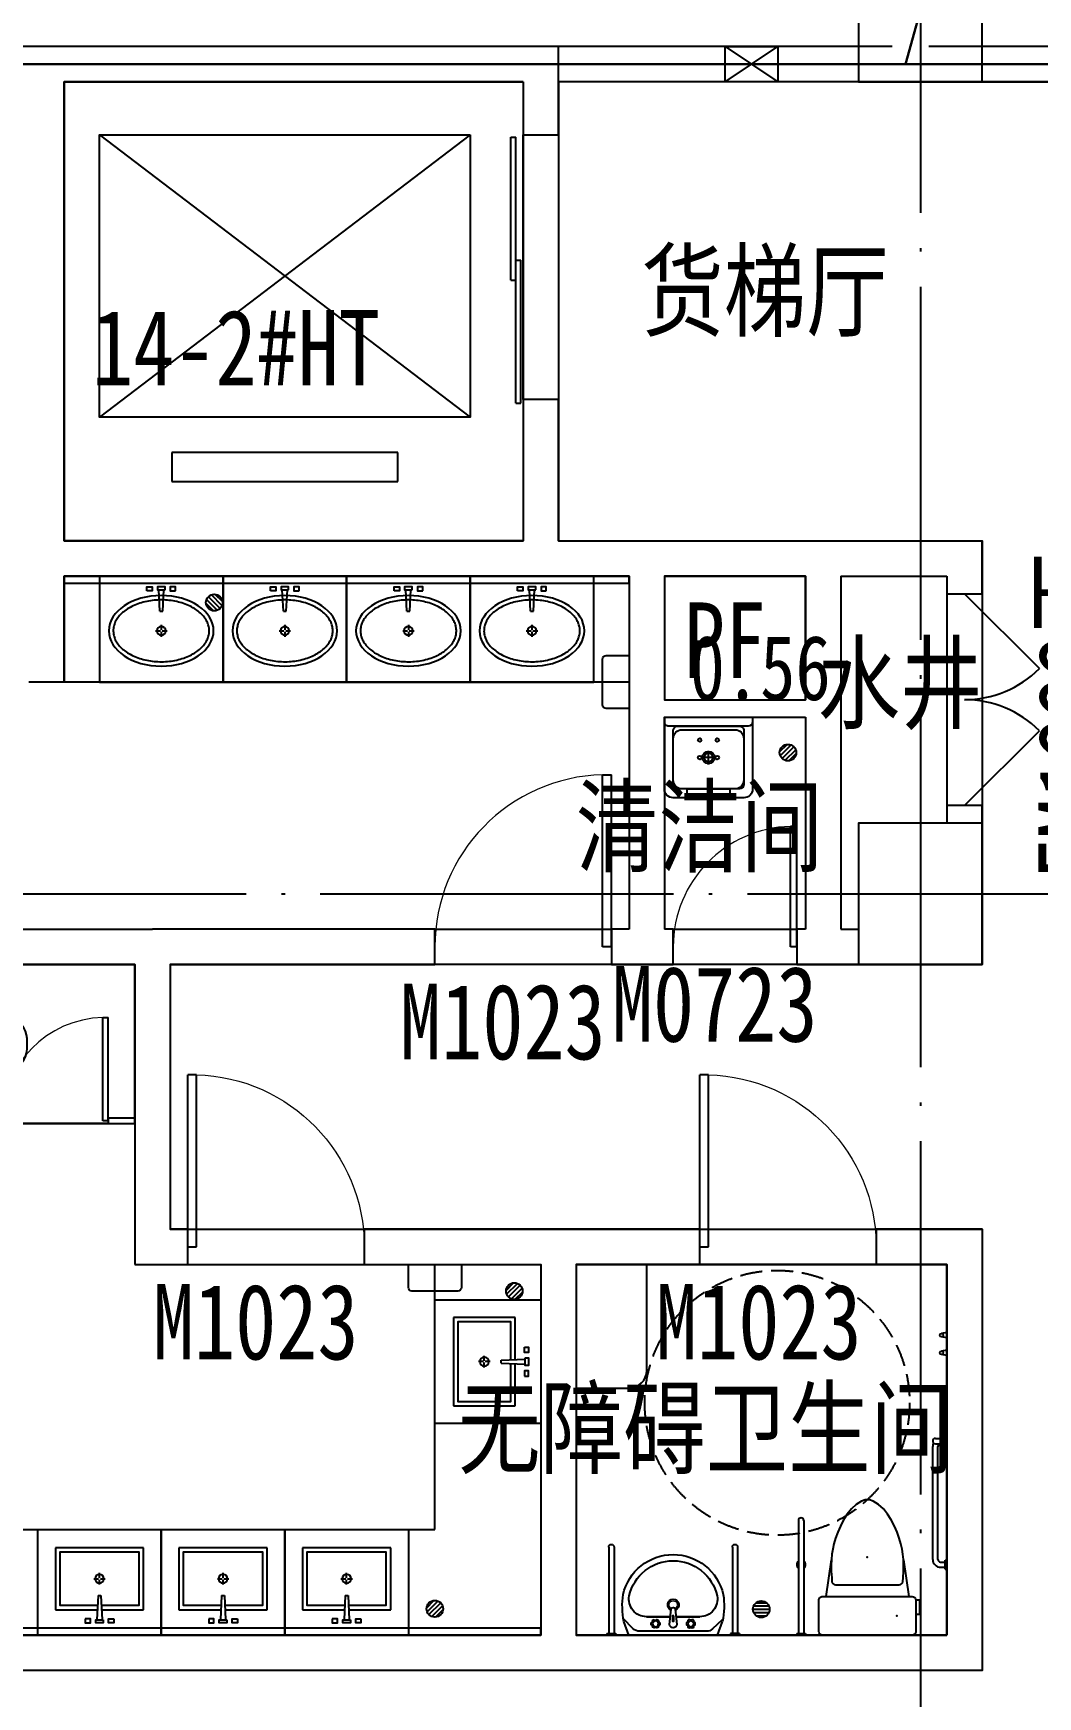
# Model space of a CAD drawing. Extents: x -233336 to 840473, y -28113 to 330904.
# Drawn here: x 789358 to 795048, y 9543 to 18966 of the extents above; entities that cross this region are included whole.
import ezdxf
from ezdxf.xclip import XClip

# ---------------------------------------------------------------- set-up
doc = ezdxf.new("R2010")
doc.units = 0
doc.header["$LTSCALE"] = 1000
doc.header["$XCLIPFRAME"] = 2
doc.linetypes.add('104-14# 核心筒$0$DASH', pattern=[0.35, 0.25, -0.1])
doc.linetypes.add('104-14# 核心筒$0$DOTE', pattern=[2.4200000000000004, 2, -0.2, 0.02, -0.2])
doc.layers.get('0').update_dxf_attribs({"linetype": 'CONTINUOUS'})
doc.layers.get('Defpoints').update_dxf_attribs({"linetype": 'CONTINUOUS'})
for name, color, linetype in [('104-14# 核心筒$0$02-TEXT_标注', 9, 'CONTINUOUS'), ('104-14# 核心筒$0$02-TEXT_门窗', 9, 'CONTINUOUS'), ('104-14# 核心筒$0$A-C_门', 8, 'CONTINUOUS'), ('104-14# 核心筒$0$A-E_电梯', 8, 'CONTINUOUS'), ('104-14# 核心筒$0$A-I_卫-洁具', 8, 'CONTINUOUS'), ('104-14# 核心筒$0$A-I_卫-隔断', 8, 'CONTINUOUS'), ('104-14# 核心筒$0$A-TECH_水', 3, 'CONTINUOUS'), ('104-14# 核心筒$0$A-TECH_结构', 8, 'CONTINUOUS'), ('104-14# 核心筒$0$A_AXIS-轴线', 8, '104-14# 核心筒$0$DOTE'), ('104-14# 核心筒$0$A_STR-砌块墙', 7, 'CONTINUOUS'), ('104-14# 核心筒$0$A_STR-砼柱', 8, 'CONTINUOUS'), ('104-14# 核心筒$0$DOOR_FIRE', 8, 'CONTINUOUS'), ('104-14# 核心筒$0$DOOR_FIRE_TEXT', 7, 'CONTINUOUS'), ('X-104 14#平面$0$02-TEXT_标注', 9, 'CONTINUOUS'), ('X-104 14#平面$0$A-TECH_电气', 8, 'CONTINUOUS'), ('X-104 14#平面$0$A_STR-砌块墙', 7, 'CONTINUOUS')]:
    doc.layers.add(name, color=color, linetype=linetype)
doc.layers.add('104-14# 核心筒$0$04-不打印_辅助线', color=8, linetype='CONTINUOUS', plot=False)
doc.layers.add('X-104 14#平面$0$000套内', color=8, linetype='CONTINUOUS', lineweight=30)
doc.styles.add('104-14# 核心筒$0$_TCH_SPACE', font='STXIHEI.TTF', dxfattribs={"width": 0.8, "height": 5})
doc.styles.add('104-14# 核心筒$0$_TCH_WINDOW', font='STXIHEI.TTF', dxfattribs={"width": 0.8, "height": 3.5})
doc.styles.add('104-14# 核心筒$0$Standard', font='STXIHEI.TTF', dxfattribs={"width": 0.8})
doc.styles.add('X-104 14#平面$0$Standard', font='STXIHEI.TTF', dxfattribs={"width": 0.8})

# ---------------------------------------------------------------- blocks, each defined once
blk = doc.blocks.new('104-14# 核心筒$0$shshj')
for p, q in [((0, 0), (0, 15)), ((0, 15), (30, 10)), ((0, 0), (0, -15)), ((0, -15), (30, -10))]:
    blk.add_line(p, q)
blk.add_circle((30, 0), 10)
blk = doc.blocks.new('104-14# 核心筒$0$jhat')
for p, q in [((-395, -250.0000000000582), (-395, 249.9999999999418)), ((-395, 249.9999999999418), (-44.99999999994179, 249.9999999999418)), ((-44.99999999994179, 249.9999999999418), (-44.99999999994179, 11.73657725605881)), ((-219.9999999999418, 32.25599999987753), (-219.9999999999418, 5.03999999986263)), ((-124.8214514199644, 8.000000000058208), (11.68149024352897, 14.3899337601033)), ((-124.8214514199644, 7.999999999941792), (-124.8214514199644, -8.000000000058208)), ((11.68149024352897, 14.3899337601033), (11.68149024352897, -14.3899337601033)), ((-225.0399999999208, -1.164153218269348e-10), (-253.7679999999236, -1.164153218269348e-10)), ((-219.9999999999418, -5.040000000095461), (-219.9999999999418, -32.76000000012573)), ((-186.7359999999171, -1.164153218269348e-10), (-214.9599999999045, -1.164153218269348e-10)), ((-124.8214514199644, -8.000000000058208), (11.68149024352897, -14.3899337601033)), ((-44.99999999994179, -12.38077738613356), (-44.99999999994179, -250.0000000000582)), ((-44.99999999994179, -250.0000000000582), (-395, -250.0000000000582))]:
    blk.add_line(p, q)
at = {"color": 8}
blk.add_lwpolyline([(-69.99999999994179, -11.06304409715813), (-69.99999999994179, -225.0000000000582), (-370, -225.0000000000582), (-370, 224.9999999999418), (-69.99999999994179, 224.9999999999418), (-69.99999999994179, 10.56628493819153)], dxfattribs=at)
at = {"ltscale": 1000, "const_width": 0.8399999999999999}
blk.add_lwpolyline([(-219.5799999999581, 0.1399999998975545, 0.9999999999999999), (-220.4199999999255, 0.1399999998975545, 0.9999999999999999)], format="xyb", close=True, dxfattribs=at)
for points in [[(7.191454842337407, 81.35012003820157), (30, 81.35012003820157), (30, 51.35012003820157), (7.191454842337407, 51.35012003820157)], [(11.68149024352897, -21.35012003820157), (30, -21.35012003820157), (30, 21.35012003820157), (11.68149024352897, 21.35012003820157)], [(7.191454842337407, -81.35012003820157), (30, -81.35012003820157), (30, -51.35012003820157), (7.191454842337407, -51.35012003820157)]]:
    blk.add_lwpolyline(points, close=True)
blk.add_circle((-219.9999999999418, -1.164153218269348e-10), 25.2)
at = {"layer": '104-14# 核心筒$0$04-不打印_辅助线'}
blk.add_lwpolyline([(100.0000000001164, -350), (100.0000000000582, 350), (-499.9999999999418, 350), (-499.9999999998836, -350)], close=True, dxfattribs=at)
blk = doc.blocks.new('104-14# 核心筒$0$wrert')
for p, q in [((300.0000000001164, 200.0000000001637), (1900.000000000116, 2300.000000000164)), ((300.0000000001164, 2300.000000000164), (1900.000000000116, 200.0000000001637)), ((2265.000000000116, 1890.120000000174), (2100.000000000175, 1890.120000000174)), ((2100.000000000175, 1890.120000000174), (2100.000000000175, 609.8800000001538)), ((2265.000000000116, 609.8800000001538), (2265.000000000116, 1890.120000000174)), ((2100.000000000175, 609.8800000001538), (2265.000000000116, 609.8800000001538))]:
    blk.add_line(p, q)
for points in [[(1.164153218269348e-10, 2600.000000000278), (2600.000000000175, 2600.000000000278), (2600.000000000175, -3.819877747446299e-11), (1.164153218269348e-10, -3.819877747446299e-11)], [(300.0000000001164, 2300.000000000164), (1900.000000000116, 2300.000000000164), (1900.000000000116, 200.0000000001637), (300.0000000001164, 200.0000000001637), (300.0000000001164, 2300.000000000164)]]:
    blk.add_lwpolyline(points, close=True)
blk = doc.blocks.new('104-14# 核心筒$0$hgfd')
at = {"color": 8}
for p, q in [((-38.49999971458601, 228.000000048185), (38.50000028541399, 227.9999999518077)), ((3.335953806526959e-07, 266.5000000000036), (2.372253220528364e-07, 189.5000000000036))]:
    blk.add_line(p, q, dxfattribs=at)
for points in [[(250, -3.504792402964085e-07), (-249.9999999999927, 3.504792402964085e-07), (-249.9999994917889, 406.0000003504792, -0.4142135623732199), (-199.9999994292011, 456.0000002878987), (-119.9999994292084, 456.0000001877597), (-119.9999994166865, 466.000000187767), (120.0000005833208, 465.9999998122548), (120.0000005708062, 455.9999998122548), (200.000000570777, 455.9999997121158, -0.414213562372991), (250.0000005081893, 405.9999996495353)], [(175.000000062566, 49.99999974339516), (-174.9999999374049, 50.00000025659756, -0.4142135623730927), (-199.9999999061183, 75.00000028789145), (-199.9999995230974, 381.0000002878987, -0.414213562373095), (-174.9999994917962, 406.0000002565976), (175.0000005082111, 405.9999997434024, -0.4142135623731322), (200.0000004769245, 380.9999997121085), (200.0000000938744, 74.99999971210127, -0.4142135623730573)], [(250, -3.504792402964085e-07), (-249.9999999999927, 3.504792402964085e-07), (-249.9999999686988, 25.00000035048652, -0.4142135623730971), (-224.9999999373977, 50.00000031918535), (225.0000000625878, 49.99999968082193, -0.4142135623730932), (250.0000000313012, 24.99999964952804)]]:
    blk.add_lwpolyline(points, format="xyb", close=True)
blk.add_lwpolyline([(120.0000005708062, 455.9999998122548), (200.000000570777, 455.9999997121158, -0.414213562373095), (250.0000005081893, 405.9999996495353), (250, -3.504792402964085e-07), (-249.9999999999927, 3.504792402964085e-07), (-249.9999994917889, 406.0000003504792, -0.4142135623730929), (-199.9999994292011, 456.0000002878987), (-119.9999994292084, 456.0000001877597)], format="xyb")
blk.add_lwpolyline([(150.0000000876389, 69.99999977469633), (-149.9999999123756, 70.00000022531094, -0.4142135623730976), (-199.9999998497879, 120.0000002878915), (-199.9999995543913, 356.0000002878842, -0.414213562373095), (-149.9999994918035, 406.0000002253037), (150.0000005081965, 405.9999997746963, -0.414213562373095), (200.0000004456087, 355.9999997121085), (200.0000001502194, 119.9999997121231, -0.4142135623731096)], format="xyb", close=True, dxfattribs=at)
blk.add_lwpolyline([(120.0000005082184, 405.9999998122476), (-119.9999994917889, 406.0000001877524), (-119.9999994166865, 466.000000187767), (120.0000005833208, 465.9999998122548)], close=True)
for centre, radius in [((-49.99999971457146, 228.0000000625914), 10), ((2.854139893315732e-07, 228.0000000000036), 35), ((50.00000028542127, 227.9999999374159), 10), ((-49.99999983975431, 128.0000000625841), 10), ((50.00000016025297, 127.9999999374159), 10)]:
    blk.add_circle(centre, radius)
blk.add_circle((2.854139893315732e-07, 228.0000000000036), 25, dxfattribs=at)
blk = doc.blocks.new('104-14# 核心筒$0$meae')
for p, q in [((-215.039999999979, 0), (-243.7679999999818, 0)), ((-210, 5.039999999979045), (-210, 32.76000000000931)), ((-176.7359999999753, 0), (-204.9599999999627, 0)), ((-99.54815868195146, 8), (21.68149024352897, 14.3899337600451)), ((-99.54815868195146, -7.999999999941792), (-99.54815868195146, 8)), ((21.68149024352897, -14.3899337601033), (21.68149024352897, 14.3899337600451)), ((-210, -32.25599999999395), (-210, -5.039999999979045)), ((-99.54815868195146, -8.000000000058208), (21.68149024352897, -14.3899337601033))]:
    blk.add_line(p, q)
at = {"const_width": 0.8399999999999999}
blk.add_lwpolyline([(-209.5800000000163, -0.1400000000139698, -0.9999999999999999), (-210.4199999999837, -0.1400000000139698, -0.9999999999999999)], format="xyb", close=True, dxfattribs=at)
for points in [[(17.19145484233741, 81.35012003820157), (40, 81.35012003820157), (39.99999999994179, 51.35012003820157), (17.1914548422792, 51.35012003820157)], [(21.68149024352897, 21.35012003820157), (40, 21.35012003820157), (40, -21.35012003820157), (21.68149024352897, -21.35012003820157)], [(17.19145484233741, -81.35012003820157), (40, -81.35012003820157), (39.99999999994179, -51.35012003820157), (17.1914548422792, -51.35012003820157)]]:
    blk.add_lwpolyline(points, close=True)
blk.add_circle((-210, 0), 25.2)
blk.add_ellipse((-210, 0), major_axis=(0, -296.8388870928175), ratio=0.6737661697857759)
at = {"color": 8}
blk.add_open_spline([(-210, -271.838887092832), (-201.6286662275088, -271.838887092832), (-193.2556980797672, -270.8834744876949), (-176.5567826171755, -267.0318226981908), (-168.2292954665609, -264.1331208487391), (-151.7464247078751, -256.3412992825033), (-143.592075161112, -251.4461166422116), (-127.6688291439204, -239.6628589069005), (-119.9016611408442, -232.7743547918508), (-105.0053654383519, -217.100718463771), (-97.87740360945463, -208.3160983382841), (-84.50442564953119, -189.0367220979533), (-78.25994529254967, -178.5426552897552), (-66.86596525227651, -156.1005802754662), (-61.71665413689334, -144.1531549534993), (-52.68240508378949, -119.1104159536771), (-48.79751711455174, -106.0155586157343), (-42.41598126577446, -79.01830609660828), (-39.91934085072717, -65.11628590768669), (-36.39207964838715, -36.86706837144447), (-35.3614577781409, -22.5202054088586), (-34.79793056182098, 6.244822261855006), (-35.26502483320655, 20.66266644134885), (-37.68259151588427, 49.19399507466005), (-39.63306519814068, 63.30715293157846), (-44.95700291811954, 90.86129060061648), (-48.33046480413759, 104.3019146881416), (-56.39392556494568, 130.1611448710319), (-61.0838973345235, 142.5793309712317), (-71.62818411248736, 166.0733063118532), (-77.48238030000357, 177.1485642623738), (-90.15903716551838, 197.6798496269621), (-96.98112566315103, 207.1352148510632), (-111.3602107425686, 224.2113378457143), (-118.9163064261083, 231.8314545630128), (-134.510733252624, 245.1036245926516), (-142.547481424408, 250.7556368449004), (-158.868371842138, 260.0530890176306), (-167.1509793659789, 263.6999722997425), (-183.7976203592261, 269.0257272459567), (-192.162095878215, 270.7072330619558), (-208.8995512870024, 272.153067119536), (-217.2755150526064, 271.9185741905239), (-234.0031495776493, 269.526916392555), (-242.3573442720808, 267.3679324407713), (-258.9526960913208, 261.0731867576833), (-267.1936322519905, 256.9349128940958), (-283.3781850557425, 246.65468100406), (-291.3201072766096, 240.5117016318836), (-306.6623222918133, 226.2813428560039), (-314.0611830068519, 218.1942343084957), (-328.0653621423407, 200.2301868745126), (-334.6699371464783, 190.353927289194), (-346.859358667396, 169.044026111078), (-352.4439172392595, 157.6110181525), (-362.4072642970132, 133.476927122334), (-366.7859668953461, 120.7763437553076), (-374.1964356524404, 94.43610308453208), (-377.2281845823745, 80.79684587812517), (-381.8495765395346, 52.93462008907227), (-383.4392193020904, 38.71199739631265), (-385.1273327118251, 10.0537408667733), (-385.225804392132, -4.381569712015335), (-383.9285565786413, -33.08909023553133), (-382.5328362500295, -47.36097819061251), (-378.2902226594742, -75.36972922243876), (-375.4433290168527, -89.10625087702647), (-368.3874579074909, -115.6863969620317), (-364.1784936326439, -128.529630749661), (-354.5335200406262, -152.9902308470919), (-349.097582319926, -164.6071133053629), (-337.1786070214584, -186.3198765731067), (-330.6958189697471, -196.415140855941), (-316.9037533847149, -214.843760280055), (-309.5951420506462, -223.1764269854757), (-294.4000191528467, -237.9131964488188), (-286.5148495539906, -244.3169298697612), (-270.41386736813, -255.1213227973203), (-262.1997869724291, -259.5227866767091), (-245.6385630253353, -266.3373192788567), (-237.2919559226721, -268.7527736420161), (-222.6272707111784, -271.2949484957498), (-216.3134306632564, -271.838887092832), (-210, -271.838887092832)], degree=3, knots=[0, 0, 0, 0, 0.1541728099079682, 0.1541728099079682, 0.3083456198159364, 0.3083456198159364, 0.4625184297239047, 0.4625184297239047, 0.6166912396318729, 0.6166912396318729, 0.7708640495398411, 0.7708640495398411, 0.9250368594478093, 0.9250368594478093, 1.079209669355778, 1.079209669355778, 1.233382479263746, 1.233382479263746, 1.387555289171714, 1.387555289171714, 1.541728099079682, 1.541728099079682, 1.69590090898765, 1.69590090898765, 1.850073718895619, 1.850073718895619, 2.004246528803587, 2.004246528803587, 2.158419338711555, 2.158419338711555, 2.312592148619523, 2.312592148619523, 2.466764958527492, 2.466764958527492, 2.62093776843546, 2.62093776843546, 2.775110578343428, 2.775110578343428, 2.929283388251396, 2.929283388251396, 3.083456198159364, 3.083456198159364, 3.237629008067333, 3.237629008067333, 3.391801817975301, 3.391801817975301, 3.545974627883269, 3.545974627883269, 3.700147437791237, 3.700147437791237, 3.854320247699206, 3.854320247699206, 4.008493057607174, 4.008493057607174, 4.162665867515142, 4.162665867515142, 4.31683867742311, 4.31683867742311, 4.471011487331078, 4.471011487331078, 4.625184297239047, 4.625184297239047, 4.779357107147015, 4.779357107147015, 4.933529917054983, 4.933529917054983, 5.087702726962951, 5.087702726962951, 5.24187553687092, 5.24187553687092, 5.396048346778888, 5.396048346778888, 5.550221156686856, 5.550221156686856, 5.704393966594824, 5.704393966594824, 5.858566776502792, 5.858566776502792, 6.012739586410761, 6.012739586410761, 6.166912396318729, 6.166912396318729, 6.283185307179586, 6.283185307179586, 6.283185307179586, 6.283185307179586], dxfattribs=at)
at = {"layer": '104-14# 核心筒$0$04-不打印_辅助线'}
blk.add_lwpolyline([(-499.9999999998836, -349.9999999999418), (-499.9999999998836, 350.0000000000582), (100.0000000001164, 350.0000000000582), (100.0000000001164, -349.9999999999418)], close=True, dxfattribs=at)
blk = doc.blocks.new('104-14# 核心筒$0$$lvtry$00000200')
at = {"color": 0}
for p, q in [((-109.7834388052506, -40.0000000100008, 1e-08), (-109.7834388052433, -469.6564289897615, 1e-08)), ((99.78343880524335, -30.0000000100008, 1e-08), (-99.78343880524335, -30.0000000100008, 1e-08)), ((109.7834388052361, -469.6564289897615, 1e-08), (109.7834388052361, -40.0000000100008, 1e-08))]:
    blk.add_line(p, q, dxfattribs=at)
at = {"color": 0, "elevation": 1e-08}
blk.add_lwpolyline([(99.78343880524335, -1.000080374069512e-08), (-99.78343880524335, -1.000080374069512e-08, 0.4142135623730951), (-139.7834388052433, -40.0000000100008), (-139.7834388052433, -479.6564289897615, 0.4142135623730951), (-29.78343880524335, -589.6564289897615), (29.78343880523607, -589.6564289897615, 0.4142135623730903), (139.7834388052361, -479.6564289897633), (139.7834388052361, -40.0000000100008, 0.4142135623730951)], format="xyb", close=True, dxfattribs=at)
blk.add_lwpolyline([(139.7834388052361, -469.6564289897615), (-139.7834388052433, -469.6564289897615)], dxfattribs=at)
at = {"color": 0}
blk.add_circle((0, -358.6146012114659, 1e-08), 20, dxfattribs=at)
for centre, start, end in [((-99.78343880525063, -40.0000000100008, 1e-08), 90, 180), ((99.78343880523607, -40.0000000100008, 1e-08), 0, 90)]:
    blk.add_arc(centre, 10, start, end, dxfattribs=at)
for p in [(0, 0), (0, -358.6146012114659, 1e-08)]:
    blk.add_point(p, dxfattribs=at)
blk = doc.blocks.new('104-14# 核心筒$0$hgfasg')
at = {"layer": '104-14# 核心筒$0$04-不打印_辅助线'}
blk.add_lwpolyline([(-450, 1400), (450, 1400), (450, 0), (-450, 0)], close=True, dxfattribs=at)
at = {"yscale": -1}
blk.add_blockref('104-14# 核心筒$0$$lvtry$00000200', (0, 200), dxfattribs=at)
blk = doc.blocks.new('104-14# 核心筒$0$残疾人洗脸盆')
for p, q in [((-250.3694947081385, 5.963374860584736e-08), (-279.821335846791, -78.53824297699612)), ((-250.3694947081385, 5.963374860584736e-08), (250.3694947082549, 5.957554094493389e-08)), ((250.3694947082549, 5.957554094493389e-08), (279.8213358469075, -78.53824297708343)), ((-375.000000089407, -10.00000286102295), (-375.0000003278255, -9.775161743164062e-06)), ((-375.000000089407, -10.00000286102295), (-324.999999910593, -10.00000077486038)), ((-364.9999721944332, -500.0007357597351), (-365.0000001490116, -10.00000250339508)), ((-334.9999723136425, -500.0016629695892), (-334.9999997913837, -10.00000125169754)), ((-324.999999910593, -10.00000077486038), (-325.0000004470348, -7.748603820800781e-07)), ((-226.6628508922877, -37.45166452028207), (-282.5865114113549, -94.23949161371274)), ((188.9289029218489, -22.53490066135419), (-191.0374871486565, -22.53490066129598)), ((223.1441430889536, -36.07509621451027), (281.1944581537973, -90.55167670789524)), ((324.9999999107094, -10.00000077486038), (325.0000004471513, -7.748603820800781e-07)), ((375.0000000895234, -10.00000286102295), (324.9999999107094, -10.00000077486038)), ((334.9999723137589, -500.0016629695892), (334.9999997915002, -10.00000125169754)), ((364.9999721945496, -500.0007357597351), (365.000000149128, -10.00000250339508)), ((375.0000000895234, -10.00000286102295), (375.000000327942, -9.775161743164062e-06)), ((-151.1375109386863, -105.2484919499548), (-17.57351148093585, -105.248491950013)), ((-15.46037506544963, -105.248491950013), (-151.1375109386863, -105.2484919499548)), ((15.46037506498396, -105.248491950013), (150.7582734408788, -105.248491950013)), ((150.7582734408788, -105.248491950013), (15.742684415658, -105.248491950013))]:
    blk.add_line(p, q)
at = {"color": 8}
for points in [[(-107.9173216939671, -88.71320337589714), (-104.0954300422454, -85.4268261876714, 0.09925870585575888), (-95.90456995554268, -85.4268261876714), (-92.08267830405384, -88.71320337592624, 0.1010205144336436), (-83.42242426623125, -83.71320337595535), (-84.35756457189564, -78.76015952092712, 0.09925870585575843), (-80.26213452860247, -71.66666660713963), (-75.50510257121641, -69.99999994042446, 0.1010205144336439), (-75.50510257121641, -59.99999994042446), (-80.26213452848606, -58.33333327362197, 0.09925870585575902), (-84.35756457177922, -51.23984035968897), (-83.42242426623125, -46.28679650489357, 0.1010205144336439), (-92.08267830393743, -41.28679650489357), (-95.9045699556591, -44.57317369311932, 0.09925870585575877), (-104.0954300422454, -44.57317369317752), (-107.9173216939671, -41.28679650486447, 0.1010205144336438), (-116.5775757319061, -46.28679650492268), (-115.6424354262417, -51.23984035965987, 0.09925870585575888), (-119.7378654696513, -58.33333327368018), (-124.4948974269209, -59.99999994042446, 0.1010205144336438), (-124.4948974268045, -69.99999994039536), (-119.7378654695349, -71.66666660716874, 0.09925870585575888), (-115.6424354262417, -78.76015952115995), (-116.5775757320225, -83.71320337589714, 0.1010205144336439)], [(107.9173216959462, -88.71320337595535), (104.0954300442245, -85.4268261876714, -0.09925870585575888), (95.90456995763816, -85.4268261876714), (92.0826783060329, -88.71320337595535, -0.1010205144336436), (83.4224242682103, -83.71320337595535), (84.3575645738747, -78.76015952092712, -0.09925870585575843), (80.26213453046512, -71.66666660719784), (75.50510257319547, -69.99999994042446, -0.1010205144336439), (75.50510257331189, -59.99999994042446), (80.26213453058153, -58.33333327368018, -0.09925870585575902), (84.3575645738747, -51.23984035968897), (83.4224242682103, -46.28679650489357, -0.1010205144336439), (92.0826783060329, -41.28679650492268), (95.90456995752174, -44.57317369314842, -0.09925870585575877), (104.0954300443409, -44.57317369317752), (107.9173216959462, -41.28679650489357, -0.1010205144336438), (116.5775757340016, -46.28679650489357), (115.6424354282208, -51.23984035971807, -0.09925870585575888), (119.7378654715139, -58.33333327368018), (124.4948974289, -59.99999994045356, -0.1010205144336438), (124.4948974287836, -69.99999994042446), (119.7378654716304, -71.66666660716874, -0.09925870585575888), (115.6424354282208, -78.76015952115995), (116.5775757340016, -83.71320337592624, -0.1010205144336439)]]:
    blk.add_lwpolyline(points, format="xyb", close=True, dxfattribs=at)
blk.add_lwpolyline([(-20.00000000023283, -61.80376527601038), (-10.93632519524544, -148.5441634844174, 0.3840377591063864), (-0.9904750230489299, -157.5049020389852), (0.9904750225832686, -157.5049020389852, 0.3840377591063865), (10.93632519477978, -148.5441634844174), (19.99999999976717, -61.80376527601038, 0.9999999999998179)], format="xyb", close=True)
blk.add_lwpolyline([(4.499999999767169, -109.3037652760104), (-4.500000000232831, -109.3037652759813), (-4.500000000116415, -79.30376527601038), (4.499999999767169, -79.30376527601038)], close=True)
for centre in [(-99.99999999906868, -64.99999994039536, 6.17052352185754e-07), (100.0000000009313, -64.99999994040991, 6.17052352185754e-07)]:
    blk.add_circle(centre, 16.6666666666665)
for centre, radius, start, end in [((171.1100392743247, -166.0467051142332), 459.3439191007008, 169.0175971483488, 188.1749601966289), ((-191.0374871487729, -72.53490066131053), 50, 90.0000000066701, 135.4392819926412), ((188.9289029217325, -72.53490066135419), 50, 46.81904162607925, 90.0000000066701), ((-171.1100392747903, -166.0467051142332), 459.3439191007008, 351.8250398033711, 10.98240285165116), ((-151.1375109388027, -205.2484919499402), 100, 90.0000000066701, 190.560233084289), ((-2.328306436538696e-10, -172.4645476159494, 6.169127397233698e-07), 31.60961419936899, 111.3597083009184, 68.64029169908157), ((150.7582734408788, -205.2484919499693), 100, 349.4397669130993, 90.0000000066701), ((-0.1896187487291172, -166.6839508821577), 290.6643868932777, 192.8573202170934, 347.1426797760326), ((-0.1896187487291172, -166.6839508821577), 255.6643868932777, 192.8573202170934, 347.1426797760326), ((-349.9999721944332, -500.0000101923943), 14.99999998312334, 180.0000034150946, 3.415094585006371e-06), ((349.9999721945496, -500.0000101923943), 14.99999998312334, 179.9999965849054, 359.9999965849054)]:
    blk.add_arc(centre, radius, start, end)
at = {"color": 8, "lineweight": 13}
blk.add_arc((-2.328306436538696e-10, -172.4645476159494, 6.169127397233698e-07), 22.97515901426823, 117.3868633509965, 62.61313664900355, dxfattribs=at)
blk = doc.blocks.new('104-14# 核心筒$0$残疾人扶手1')
for p, q in [((-700, -9.99999475479126), (-700.0000001192093, 5.424022674560547e-06)), ((-1.788139343261719e-07, -10), (0, 0)), ((-750.0000001192093, -9.999994456768036), (-750, -1.549720764160156e-06)), ((-750.0000001192093, -9.999994456768036), (-700, -9.99999475479126)), ((-740, -65.00071978569031), (-740.0000000596046, -9.99999463558197)), ((-710.0000001192093, -65.00164842605591), (-710.0000000596046, -9.999994695186615)), ((-54.99999988079071, -50.00000697374344), (-695.0000002384186, -49.99999493360519)), ((-54.99999988079071, -80.00000703334808), (-695.0000002384186, -79.9999949336052)), ((-50, -9.999999940395355), (-50, -1.192092895507812e-07)), ((-1.788139343261719e-07, -10), (-50, -9.999999940395355)), ((-40.00000005960464, -35.00000029802322), (-40, -10.00000005960464)), ((-10.00000005960464, -35.00000041723251), (-10, -10.00000005960464))]:
    blk.add_line(p, q)
for centre, radius, start, end in [((-725, -64.9999949336052), 14.99999998312334, 180, 0), ((-695, -34.99999493360519), 45.00000000000363, 244.4712198360607, 270), ((-695, -34.99999493360519), 15, 180, 270), ((-55, -35.00000023841858), 15, 270, 0), ((-55, -35.00000023841858), 45.00000000000363, 270, 0)]:
    blk.add_arc(centre, radius, start, end)
blk = doc.blocks.new('104-14# 核心筒$0$残疾人扶手2')
for p, q in [((-10.00000113248825, -49.99999988079071), (-10.00000011920929, 3.576278686523438e-07)), ((-10.00000011920929, 3.576278686523438e-07), (-5.960464477539062e-08, 0)), ((-650.0016621351242, -9.999985933303833), (-10.00000029802322, -9.999999582767487)), ((-650.0007342100143, -39.99998587369919), (-10.00000101327896, -39.99999994039536)), ((-10.00000113248825, -49.99999988079071), (-8.046627044677734e-06, -49.99999994039536))]:
    blk.add_line(p, q)
for centre, radius, start, end in [((-400.0000005364418, -24.99999982118607, -9.52677845565972e-09), 25, 36.86992769834287, 143.1300702524336), ((-650.0000090003014, -24.99998587369919), 14.99999998312334, 90, 270), ((-400.0000005364418, -24.99999982118607, -9.52677845565972e-09), 25, 216.8698662268071, 323.1301310407838)]:
    blk.add_arc(centre, radius, start, end)
blk = doc.blocks.new('104-14# 核心筒$0$$DorLib2D$00000116')
at = {"color": 0}
for p, q in [((-0.4999999999999929, 7.105427357601002e-15), (-0.146446609406766, 0.353553390593234)), ((0.5000000000000071, 7.105427357601002e-15), (0.1464466094067731, 0.353553390593234))]:
    blk.add_line(p, q, dxfattribs=at)
for centre, radius, start, end in [((-0.4999999999984652, 4.831690603168681e-13), 0.4999999999984674, 0, 45), ((0.4999999999977511, 9.059419880941277e-13), 0.4999999999976598, 135, 180)]:
    blk.add_arc(centre, radius, start, end, dxfattribs=at)
blk = doc.blocks.new('104-14# 核心筒$0$$DorLib2D$00000001')
for p, q in [((0.45, 0.9750000000000001), (0.5000000000000002, 0.9750000000000001)), ((0.45, 0), (0.45, 0.9750000000000001)), ((0.5, 0), (0.5, 0.9750000000000001)), ((0.5, 0), (0.45, 0))]:
    blk.add_line(p, q)
at = {"lineweight": 13}
blk.add_arc((0.475, 0), 0.975, 91.4692835813538, 180, dxfattribs=at)
blk = doc.blocks.new('104-14# 核心筒$0$$DorLib2D$00000128')
at = {"color": 0}
for points in [[(-0.4908619199486566, 0.8502355865689708), (-0.4908619199486566, 0.7099191849998476)], [(0.04913808004857856, 0.850235586568985), (-0.4908619199486566, 0.8502355865689708)], [(0.04913808004857856, 0.850235586568985), (0.04913808004857856, 0.7099191849998476)], [(0.04913808004857856, 0.7099191849998476), (-0.4908619199486566, 0.7099191849998476)], [(0.5131984191175434, 0.709919184999876), (-0.02680158088332973, 0.7099191849998476)], [(-0.02680158088332973, 0.7099191849998476), (-0.02680158088332973, 0.5696027834307387)], [(0.5131984191175434, 0.709919184999876), (0.5131984191175434, 0.5696027834307529)], [(0.5131984191175434, 0.5696027834307529), (-0.02680158088332973, 0.5696027834307387)], [(0.5, 0.4999999999999716), (-0.5, 0.4999999999999289)]]:
    blk.add_lwpolyline(points, dxfattribs=at)
blk = doc.blocks.new('_FZHK')
blk.add_lwpolyline([(-0.5, -0.5), (0.5, -0.5), (0.5, 0.5), (-0.5, 0.5)], close=True)
blk = doc.blocks.new('104-14# 核心筒$0$$lvtry$00000206')
at = {"color": 0}
for points in [[(-253.1586206892098, -220.1379310350967, -0.4142135623730712), (-275.1724137927231, -198.1241379316962), (-275.1724137931524, -22.01379310411357, -0.4142135623730969), (-253.1586206897482, -6.075424607843161e-10), (253.1586206897482, 6.075424607843161e-10, -0.4142135623730968), (275.1724137932615, -22.01379310279299), (275.1724137936544, -198.1241379304192, -0.4142135623730948), (253.1586206902648, -220.1379310339253)], [(180.5908272124798, -286.179310344447), (-180.5908272111119, -286.1793103453274, 0.3921902063767687), (-200.5334385187525, -304.6652911147285), (-202.1296318132227, -325.6902964781257), (-204.2054575938018, -363.4733775595741), (-204.9042146639986, -397.5510874802058), (-204.0042523218945, -428.9968104800464), (-201.2839198656002, -458.883930799173), (-196.5215665931319, -488.2858326775895), (-189.495541802542, -518.275900355311), (-179.9841947919194, -549.9275180723926), (-167.7896566277923, -583.8818833277764), (-152.8091854504164, -619.0514466564127), (-134.9638211685742, -653.9164718520988), (-114.1746036909681, -686.9572227086828), (-90.36257292639493, -716.653963019995), (-63.44876878356445, -741.4869565798836), (-33.35423117123719, -759.936467182215), (-12.05916211973818, -766.6697659728925, 0.1543297930855512), (12.05916212357988, -766.6697659728416), (33.35423117486789, -759.9364671820731), (63.44876878710056, -741.4869565795852), (90.36257292980008, -716.6539630195839), (114.1746036942495, -686.9572227081408), (134.963821171681, -653.9164718514439), (152.8091854533559, -619.0514466556924), (167.7896566305571, -583.8818833269979), (179.9841947945533, -549.927518071534), (189.4955418050085, -518.2759003543979), (196.5215665954311, -488.2858326766291), (201.2839198677902, -458.8839307982053), (204.004252323939, -428.9968104790823), (204.9042146658903, -397.5510874792344), (204.2054575955044, -363.4733775586028), (202.1296318147797, -325.6902964771652), (200.5334385202004, -304.6652911137498, 0.3921902063767083)]]:
    blk.add_lwpolyline(points, format="xyb", close=True, dxfattribs=at)
blk.add_lwpolyline([(-275.1724137929123, -120.4601474443079), (-297.2474527990416, -120.4601474443079), (-297.2474527990416, -199.7591355655677), (-275.1724137929123, -199.7591355655677)], close=True, dxfattribs=at)
for points in [[(-205.4944709448246, -428.0882621399942), (-234.9732713215199, -220.137931035053)], [(205.4944709468618, -428.0882621390156), (234.973271322553, -220.1379310339689)]]:
    blk.add_lwpolyline(points, dxfattribs=at)
for p in [(-166.096340773991, -109.4306979113826), (0.893957551845233, -443.133884867515)]:
    blk.add_point(p, dxfattribs=at)
blk = doc.blocks.new('104-14# 核心筒$0$$TwtSys$00000141')
for p, q in [((-94.19606303561523, 7.672111694559135), (-10.08309029082739, 91.78508443935061)), ((-94.19606303561523, 7.672111694559135), (-10.08309029082739, 91.78508443935061)), ((-87.21916889109707, -35.05448014085778), (35.05448014085778, 87.21916889110071)), ((-87.21916889109707, -35.05448014085778), (35.05448014085778, 87.21916889110071)), ((-66.46803743153214, -66.46803743153941), (66.46803743153214, 66.46803743153214)), ((-66.46803743153214, -66.46803743153578), (66.46803743153214, 66.46803743153214)), ((-32.35611368903483, -87.061266563549), (87.58274635417911, 32.87759347966494)), ((-32.35611368903483, -87.061266563549), (87.58274635417911, 32.87759347966858)), ((11.43110768805855, -92.25951895252001), (92.2594807012465, -11.43114593933933)), ((11.43110768805855, -92.25951895252001), (92.2594807012465, -11.43114593933933))]:
    blk.add_line(p, q)
blk.add_circle((0, 0), 94)
blk.add_circle((0, 0), 94)
blk = doc.blocks.new('104-14# 核心筒')
blk.add_lwpolyline([(103749.9999999998, 18500.00020159484), (102949.9999999999, 18500.00020159484), (102949.9999999999, 17800.00020197267), (103749.9999999998, 17800.00020197267)], close=True)
at = {"layer": '104-14# 核心筒$0$04-不打印_辅助线'}
blk.add_lwpolyline([(104549.9999999999, 12500.00000004761), (104549.9999999999, 14600.00000004761), (102449.9999999999, 14600.00000004761), (102449.9999999999, 12500.00000004761)], close=True, dxfattribs=at)
at = {"layer": '104-14# 核心筒$0$A-C_门'}
for p, q in [((101649.9999999996, 16499.99999999581), (102649.9999999996, 16499.99999999581)), ((103000, 16499.99999999581), (103700, 16499.99999999581)), ((100250.000000001, 14599.99999999586), (101250.000000001, 14599.99999999584)), ((103149.9999999999, 14599.99999999579), (104149.9999999999, 14599.99999999576))]:
    blk.add_line(p, q, dxfattribs=at)
at = {"layer": '104-14# 核心筒$0$A-I_卫-洁具', "ltscale": 0.1}
for points in [[(99550.00029706035, 18500.00020159339), (102750, 18500.00020159467), (102750, 17900.00020159467), (99550.00029706035, 17900.00020159339)], [(99550.00029706059, 18460.00020159528), (102750.0000000004, 18460.00020159534), (102750.0000000004, 18500.00020159534), (99550.00029706059, 18500.00020159528)], [(99200.00000000387, 12500.00000008388), (102249.9999999996, 12500.00000008393), (102249.9999999996, 12540.00000008393), (99200.00000000387, 12540.00000008388)]]:
    blk.add_lwpolyline(points, close=True, dxfattribs=at)
for points in [[(102750, 18050.00020159467), (102750, 17750.00020159467), (102620, 17750.00020159467, -0.414213562373095), (102600, 17770.00020159467), (102600, 18030.00020159467, -0.414213562373095), (102620, 18050.00020159467)], [(101499.9999999995, 14599.99999999872), (101799.9999999995, 14599.99999999872), (101799.9999999995, 14469.99999999872, -0.414213562373095), (101779.9999999995, 14449.99999999872), (101519.9999999995, 14449.99999999872, -0.414213562373095), (101499.9999999995, 14469.99999999872)], [(102450, 14600.00000004767), (102450, 13900.00000004767), (102750, 13900.00000004767, 0.414213562373095), (102850, 14000.00000004767), (102850, 14600.00000004767)]]:
    blk.add_lwpolyline(points, format="xyb", close=True, dxfattribs=at)
for points in [[(101649.9999999995, 13099.99999999558), (101649.9999999995, 14599.99999999872), (102249.9999999995, 14599.99999999872), (102249.9999999996, 12499.99999999558), (101649.9999999996, 12499.99999999558)], [(101649.9999999995, 12499.99999999558), (99200.00000000253, 12499.99999999546), (99200.00000000253, 13099.99999999546), (101649.9999999995, 13099.99999999558)]]:
    blk.add_lwpolyline(points, dxfattribs=at)
at = {"layer": '104-14# 核心筒$0$A-I_卫-洁具', "linetype": '104-14# 核心筒$0$DASH', "ltscale": 0.5}
blk.add_circle((103588.9127797395, 13816.86180022283), 750, dxfattribs=at)
at = {"layer": '104-14# 核心筒$0$A-I_卫-隔断'}
for p, q in [((99799.99970283058, 15399.99999999604), (99199.99970283058, 15399.99999999604)), ((99949.99970294075, 15429.99999999604), (99799.9997028311, 15429.99999999592)), ((99799.9997028311, 15429.99999999592), (99799.9997028311, 15399.9999999961)), ((99799.9997028311, 15399.9999999961), (99949.99970294075, 15399.99999999604)), ((99949.99970294075, 15399.99999999604), (99949.99970294075, 15429.99999999604))]:
    blk.add_line(p, q, dxfattribs=at)
at = {"layer": '104-14# 核心筒$0$A-TECH_结构'}
blk.add_lwpolyline([(102949.9999999999, 17800.00020197255), (103749.9999999998, 17800.00020197255), (103749.9999999998, 18500.00020159484), (102949.9999999999, 18500.00020159484)], close=True, dxfattribs=at)
at = {"layer": '104-14# 核心筒$0$A_AXIS-轴线'}
for p, q in [((104400, 54018.37846733601), (104400, -8545.12396972545)), ((-24838.9698462474, 16700), (120259.921909796, 16700))]:
    blk.add_line(p, q, dxfattribs=at)
at = {"layer": '104-14# 核心筒$0$A_STR-砌块墙'}
for p, q in [((99450.00029592129, 21500.00004333886), (95550.00000000076, 21499.9999989085)), ((102350.0000000003, 21500.00007637679), (99450.00029592129, 21500.00004333886)), ((102350.0000000003, 21000.00020159476), (102350.0000000003, 21500.00007637679)), ((102150.0000000002, 21300.00007409828), (99550.00029706043, 21300.00004447804)), ((99550.00029706043, 21300.00004447804), (99550.00029706053, 20550.00004214753)), ((102150.0000000002, 21300.00007409828), (102150.0000000002, 21000.00020159476)), ((102150.0000000002, 21000.00020159476), (102350.0000000003, 21000.00020159476)), ((99550.00029706053, 20550.00004214753), (99550.00029706048, 18700.00020159492)), ((102350.0000000002, 19500.00020159475), (102150.0000000001, 19500.00020159476)), ((102150.0000000001, 19500.00020159476), (102150.0000000001, 18700.00020159486)), ((102350.0000000002, 18700.00020159493), (102350.0000000002, 19500.00020159475)), ((99550.00029706048, 18700.00020159492), (102150.0000000001, 18700.00020159486)), ((102350.0000000002, 18700.00020159493), (102849.9999999999, 18700.00020159484)), ((102849.9999999999, 18700.00020159484), (103848.5188471715, 18700.00020159478)), ((103848.5188471715, 18700.00020159478), (104750, 18700.00020159485)), ((104750.0000000001, 18400.00020159453), (104750, 18700.00020159485)), ((99550.00029706067, 18500.0002015949), (102250.0000000002, 18500.00020159484)), ((99550.00029706067, 18500.0002015949), (99550.00029706047, 17900.00020159484)), ((102250.0000000002, 18500.00020159484), (102750, 18500.00020159486)), ((102750, 18500.00020159486), (102749.9999999999, 17750.00020197267)), ((102950, 18500.00020159473), (102950, 17800.0002019725)), ((102950, 18500.00020159473), (103750.0000000001, 18500.00020159469)), ((103750.0000000001, 18500.00020159469), (103750.0000000001, 17800.0002019725)), ((103950.0000000001, 18500.00020159475), (103950, 17750.00020197267)), ((103950.0000000001, 18500.00020159475), (104550, 18500.00020159475)), ((104550, 18500.00020159475), (104549.9999999999, 18400.00020159453)), ((104549.9999999999, 18400.00020159453), (104750.0000000001, 18400.00020159453)), ((99550.00029706047, 17900.00020159484), (99350.00029706047, 17900.00020159484)), ((102749.9999999999, 17750.00020197267), (102750, 16499.99999999578)), ((102950, 17800.0002019725), (103750.0000000001, 17800.0002019725)), ((103950, 17750.00020197267), (103950, 16499.99999999582)), ((102950, 17700.00020197266), (103749.9999999999, 17700.00020197266)), ((102950, 17700.00020197266), (102950, 16499.9999999957)), ((103749.9999999999, 17700.00020197266), (103749.9999999999, 16499.9999999957)), ((104750.0000000001, 17200.00020159453), (104549.9999999999, 17200.00020159453)), ((104549.9999999999, 17200.00020159453), (104549.9999999997, 17100)), ((104750.0000000002, 17100), (104750.0000000001, 17200.00020159453)), ((95750.00000000074, 16499.99999999594), (100050.000000001, 16499.99999999581)), ((101649.9999999997, 16499.99999999582), (100050.000000001, 16499.99999999581)), ((101649.9999999997, 16299.99999999585), (101649.9999999997, 16499.99999999582)), ((102750, 16499.99999999578), (102649.9999999997, 16499.99999999581)), ((102649.9999999997, 16499.99999999581), (102649.9999999997, 16299.99999999586)), ((103000.0000000003, 16499.99999999555), (102950, 16499.9999999957)), ((103000.0000000003, 16299.99999999595), (103000.0000000003, 16499.99999999555)), ((103749.9999999999, 16499.9999999957), (103700, 16499.99999999555)), ((103700, 16499.99999999555), (103700, 16299.99999999595)), ((103950, 16499.99999999582), (104050, 16499.99999999602)), ((95750.00000000074, 16299.99999999595), (99950.000000001, 16299.99999999584)), ((99950.000000001, 16299.99999999584), (99950.00000000097, 14599.99999999593)), ((100150.000000001, 16299.9999999958), (101649.9999999997, 16299.99999999585)), ((100150.000000001, 16299.9999999958), (100150.000000001, 14799.99999999591)), ((102649.9999999997, 16299.99999999586), (102849.9999999999, 16299.99999999581)), ((102849.9999999999, 16299.99999999581), (103000.0000000003, 16299.99999999595)), ((103700, 16299.99999999595), (103850, 16299.99999999581)), ((103850, 16299.99999999581), (104050, 16299.9999999959)), ((100250.0000000011, 14799.99999999587), (100150.000000001, 14799.99999999591)), ((100250.0000000011, 14599.99999999595), (100250.0000000011, 14799.99999999587)), ((102349.9999999999, 14799.99999999581), (101250.0000000008, 14799.99999999582)), ((101250.0000000008, 14799.99999999582), (101250.0000000008, 14599.99999999592)), ((103149.9999999999, 14799.99999999574), (102349.9999999999, 14799.99999999581)), ((103149.9999999999, 14599.99999999573), (103149.9999999999, 14799.99999999574)), ((104750, 14799.99999999567), (104149.9999999999, 14799.99999999568)), ((104149.9999999999, 14799.99999999568), (104149.9999999999, 14599.9999999957)), ((104750, 14799.99999999567), (104750, 12300.00000004648)), ((99950.00000000097, 14599.99999999593), (100250.0000000011, 14599.99999999595)), ((101250.0000000008, 14599.99999999592), (102249.9999999999, 14599.99999999588)), ((102249.9999999999, 14599.99999999588), (102249.9999999999, 12500.00000006246)), ((102449.9999999999, 14599.99999999573), (102449.9999999999, 12500.00000006114)), ((102449.9999999999, 14599.99999999573), (103149.9999999999, 14599.99999999573)), ((104149.9999999999, 14599.9999999957), (104550, 14599.99999999568)), ((104550, 14599.99999999568), (104550, 12500.00000004775)), ((102249.9999999999, 12500.00000006246), (99200.00000000266, 12500.00000008179)), ((104550, 12500.00000004775), (102449.9999999999, 12500.00000006114)), ((102349.9999999992, 12300.00000006182), (99100.00000000198, 12300.00000008242)), ((104750, 12300.00000004648), (102349.9999999992, 12300.00000006182))]:
    blk.add_line(p, q, dxfattribs=at)
at = {"layer": '104-14# 核心筒$0$DOOR_FIRE'}
for p, q in [((104550, 18400.00020159461), (104550, 17200.00020159461)), ((104750, 18400.00020159461), (104750, 17200.00020159461))]:
    blk.add_line(p, q, dxfattribs=at)
at = {"layer": '104-14# 核心筒$0$A-C_门'}
ref = blk.add_blockref('104-14# 核心筒$0$$DorLib2D$00000001', (102149.9999999996, 16399.99999999581), dxfattribs=dict(at, xscale=1000, yscale=1000, zscale=200))
ref.add_attrib('A', 'M1023', (101452.5982532748, 15762.49999999581), dxfattribs={"layer": '104-14# 核心筒$0$02-TEXT_门窗', "height": 428.1386462882095, "style": '104-14# 核心筒$0$_TCH_WINDOW', "width": 0.8})
ref = blk.add_blockref('104-14# 核心筒$0$$DorLib2D$00000001', (103350, 16399.99999999581), dxfattribs=dict(at, xscale=700, yscale=700, zscale=200))
ref.add_attrib('A', 'M0723', (102652.5982532751, 15862.49999999593), dxfattribs={"layer": '104-14# 核心筒$0$02-TEXT_门窗', "height": 428.1386462882095, "style": '104-14# 核心筒$0$_TCH_WINDOW', "width": 0.8})
ref = blk.add_blockref('104-14# 核心筒$0$$DorLib2D$00000001', (100750.000000001, 14699.99999999585), dxfattribs=dict(at, xscale=-1000, yscale=1000, zscale=200, rotation=359.9999999999986))
ref.add_attrib('A', 'M1023', (100052.5982532761, 14062.49999999589), dxfattribs={"layer": '104-14# 核心筒$0$02-TEXT_门窗', "height": 428.1386462882095, "style": '104-14# 核心筒$0$_TCH_WINDOW', "width": 0.8})
ref = blk.add_blockref('104-14# 核心筒$0$$DorLib2D$00000001', (103649.9999999999, 14699.99999999578), dxfattribs=dict(at, xscale=-1000, yscale=1000, zscale=200, rotation=359.9999999999986))
ref.add_attrib('A', 'M1023', (102902.598253275, 14062.49999999574), dxfattribs={"layer": '104-14# 核心筒$0$02-TEXT_门窗', "height": 428.1386462882095, "style": '104-14# 核心筒$0$_TCH_WINDOW', "width": 0.8})
at = {"layer": '104-14# 核心筒$0$A-E_电梯', "rotation": 270}
blk.add_blockref('104-14# 核心筒$0$wrert', (99549.99999999983, 21300.00020159502), dxfattribs=at)
at = {"layer": '104-14# 核心筒$0$A-E_电梯', "xscale": 1500, "yscale": -200, "zscale": 200, "rotation": 269.9999999999988}
blk.add_blockref('104-14# 核心筒$0$$DorLib2D$00000128', (102250.0000000002, 20250.00020159478), dxfattribs=at)
at = {"layer": '104-14# 核心筒$0$A-I_卫-洁具', "ltscale": 0.1, "xscale": -1}
for name, p, rotation in [('104-14# 核心筒$0$meae', (100100.0001485301, 18400.00020159408), 270), ('104-14# 核心筒$0$meae', (100800.0001485301, 18400.00020159408), 270), ('104-14# 核心筒$0$meae', (101500.0001485301, 18400.00020159408), 270), ('104-14# 核心筒$0$meae', (102200.0001485301, 18400.0002015935), 270), ('104-14# 核心筒$0$hgfasg', (98550.00000000035, 15849.9999999961), 270), ('104-14# 核心筒$0$jhat', (102149.9999999996, 14049.99999999488), 180), ('104-14# 核心筒$0$jhat', (99750.00000000183, 12599.99999999546), 90), ('104-14# 核心筒$0$jhat', (100450.0000000018, 12599.99999999546), 90), ('104-14# 核心筒$0$jhat', (101149.9999999996, 12599.99999999529), 90)]:
    blk.add_blockref(name, p, dxfattribs=dict(at, rotation=rotation))
at = {"layer": '104-14# 核心筒$0$A-I_卫-洁具', "ltscale": 0.1}
for name, p, rotation in [('104-14# 核心筒$0$hgfd', (103199.9999999999, 17700.00020159472), 179.9999999936967), ('104-14# 核心筒$0$shshj', (104549.9999999999, 14200.00000006601), 180), ('104-14# 核心筒$0$shshj', (104550, 14200.00000006601), 180), ('104-14# 核心筒$0$shshj', (104549.9999999999, 14100.00000006601), 180), ('104-14# 核心筒$0$shshj', (104550, 14100.00000006601), 180), ('104-14# 核心筒$0$残疾人扶手1', (104550.0000001173, 12874.99999991956), 270), ('104-14# 核心筒$0$残疾人扶手2', (103749.4999999729, 12499.99999997963), 270)]:
    blk.add_blockref(name, p, dxfattribs=dict(at, rotation=rotation))
at = {"layer": '104-14# 核心筒$0$A-I_卫-洁具', "rotation": 179.9999999996357}
blk.add_blockref('104-14# 核心筒$0$$lvtry$00000206', (104100.0000000001, 12500.00000005041), dxfattribs=at)
at = {"layer": '104-14# 核心筒$0$A-I_卫-洁具', "ltscale": 0.1, "extrusion": (1.71192553359861e-26, 3.221750197501162e-17, -1), "zscale": -1, "rotation": 180}
blk.add_blockref('104-14# 核心筒$0$残疾人洗脸盆', (-102999.9999999497, 12500.00000002555), dxfattribs=at)
at = {"layer": '104-14# 核心筒$0$A-I_卫-隔断', "xscale": -600, "yscale": -600, "zscale": 30, "rotation": 180}
blk.add_blockref('104-14# 核心筒$0$$DorLib2D$00000001', (99499.99970283058, 15414.99999999604), dxfattribs=at)
at = {"layer": '104-14# 核心筒$0$A-TECH_水', "xscale": 0.5, "yscale": 0.5, "zscale": 0.5}
for p, rotation in [((100400.14014853, 18350.00020159502), 90.00000000011116), ((103499.0095249266, 12647.50490206454), 315)]:
    blk.add_blockref('104-14# 核心筒$0$$TwtSys$00000141', p, dxfattribs=dict(at, rotation=rotation))
for p in [(103649.9999999999, 17500.00020197267), (102099.9999999995, 14449.99999999499), (101649.6725130539, 12650.41528911001)]:
    blk.add_blockref('104-14# 核心筒$0$$TwtSys$00000141', p, dxfattribs=at)
at = {"layer": '104-14# 核心筒$0$A_STR-砼柱', "xscale": 700, "yscale": 800, "zscale": 800}
for p in [(104399.9999999993, 21700.00000002101), (104400, 16700.00000000006)]:
    blk.add_blockref('_FZHK', p, dxfattribs=at)
at = {"layer": '104-14# 核心筒$0$DOOR_FIRE'}
ref = blk.add_blockref('104-14# 核心筒$0$$DorLib2D$00000116', (104650, 17800.00020159461), dxfattribs=dict(at, xscale=1200, yscale=1200, zscale=200, rotation=270))
ref.add_attrib('A', 'FM1222丙', (105495.6227988936, 16775.90631513178), dxfattribs={"layer": '104-14# 核心筒$0$DOOR_FIRE_TEXT', "height": 428.1386462882095, "rotation": 90, "style": '104-14# 核心筒$0$_TCH_WINDOW', "width": 0.8})
at = {"layer": '104-14# 核心筒$0$02-TEXT_标注', "style": '104-14# 核心筒$0$Standard', "width": 0.8}
for s, p in [('14-2#HT', (99707.8697848722, 19580.13577493973)), ('PF', (103060.2213365459, 17922.96387286042)), ('水井', (103817.7763305385, 17680.05294418242)), ('清洁间', (102448.6380739579, 16867.75182346188)), ('无障碍卫生间', (101781.9228088226, 13459.50952578866))]:
    blk.add_text(s, height=428.1386462882095, dxfattribs=at).set_placement(p)
at = {"layer": '104-14# 核心筒$0$04-不打印_辅助线', "style": '104-14# 核心筒$0$_TCH_SPACE', "width": 0.8}
blk.add_text('0.56', height=366.9759825327511, dxfattribs=at).set_placement((103093.0843257474, 17797.65225293342))
blk = doc.blocks.new('*U95')
blk.add_lwpolyline([(200.0000000000146, 0), (200.0000000000146, 300.0000000000036), (0, 300.0000000000036), (0, 0), (200.0000000000146, 0), (0, 300.0000000000036), (0, 0), (200.0000000000146, 300.0000000000036)])
blk = doc.blocks.new('X-104 14#平面$0$dd')
at = {"layer": 'X-104 14#平面$0$A-TECH_电气', "xscale": -1, "rotation": 270}
blk.add_blockref('*U95', (103356.2968483884, -277799.9998721449), dxfattribs=at)
blk = doc.blocks.new('X-104 14#平面')
at = {"layer": 'Defpoints', "color": 1}
blk.add_lwpolyline([(116600.2008833421, 11899.99999999416), (107450.0000008998, 11900.00000004436), (107449.9999991002, 21300.00003060645), (102349.9999982009, 21300.00014486356), (102350.0000000002, 18700.00020159483), (104750, 18700.00020159473), (104750, 16300.00000000006), (100150.000000001, 16299.9999999958), (100150.000000001, 14799.99999999591), (104750, 14799.99999999567), (104750, 12300.00000004648), (97418.77665843056, 12300.00000009316), (77552.85146902825, 32183.48183699619), (74724.424344282, 29355.05471225003), (86750.0000000005, 17329.47905653155), (86749.99999999996, 10199.99999999999), (93750, 10199.99999999987), (93749.99999999999, 7899.999999999924), (95049.99999999962, 7899.999999999923), (95049.99999999996, 8100.000000000058), (100667.1916580149, 8100.000000000037), (110242.7258179141, 1395.501851236545), (116600.2008833427, 10475.03981062672)], close=True, dxfattribs=at)
at = {"layer": 'X-104 14#平面$0$000套内'}
for points in [[(96133.01656677002, 32326.41094530904), (85535.89371025797, 35276.15479470292), (87132.36217975972, 41014.27391288584), (83542.74790896995, 42013.00824596326), (76213.23152315777, 35359.49963370559), (78361.89639461695, 32992.52676258529), (77623.56214714683, 32254.19251511489), (95699.99999991586, 14177.75466234585), (95699.99996498696, 21400.00000004772), (113749.9999329077, 21400.00002158494), (113749.9999317686, 26000.00000779065), (116750.2008822036, 26000.00000281107), (116750.2023571147, 38348.22694548628), (99169.37261336457, 43239.72112670184)], [(116750.2023571147, 38348.22694548628), (109586.5528225145, 40341.36097417006), (104316.531534616, 21400.00001032895), (113749.9999363013, 21400.00000189821), (113749.9999317686, 26000.00000779065), (116750.2008822036, 26000.00000281107)]]:
    blk.add_lwpolyline(points, close=True, dxfattribs=at)
at = {"layer": 'X-104 14#平面$0$A_STR-砌块墙'}
for p, q in [((104240.5438007234, 21500.00011084647), (102350.0000017996, 21500.00014486356)), ((102349.9999982009, 21300.00014486356), (102350.0000017996, 21500.00014486356)), ((105549.9999999445, 21500.00008728525), (104448.1406499274, 21500.00010711127)), ((104316.5193363651, 21300.0001094795), (102349.9999982009, 21300.00014486356)), ((104316.5193363651, 21300.0001094795), (105549.9999963459, 21300.00008728513))]:
    blk.add_line(p, q, dxfattribs=at)
ref = blk.add_blockref('104-14# 核心筒', (0, 0))
XClip(ref).set_block_clipping_path([(-38664.36238214614, -25499.99999999997), (139216.5485069363, 330900)])
blk.add_blockref('X-104 14#平面$0$dd', (-62.7036349200508, 299100))
at = {"layer": 'X-104 14#平面$0$02-TEXT_标注', "style": 'X-104 14#平面$0$Standard', "width": 0.8}
blk.add_text('货梯厅', height=428.1386462882095, dxfattribs=at).set_placement((102819.1534408729, 19901.6722654225))

msp = doc.modelspace()

# ---------------------------------------------------------------- block references
msp.add_blockref('X-104 14#平面', (689983.3886033548, -2608.854815126397))

doc.saveas('drawing.dxf')
